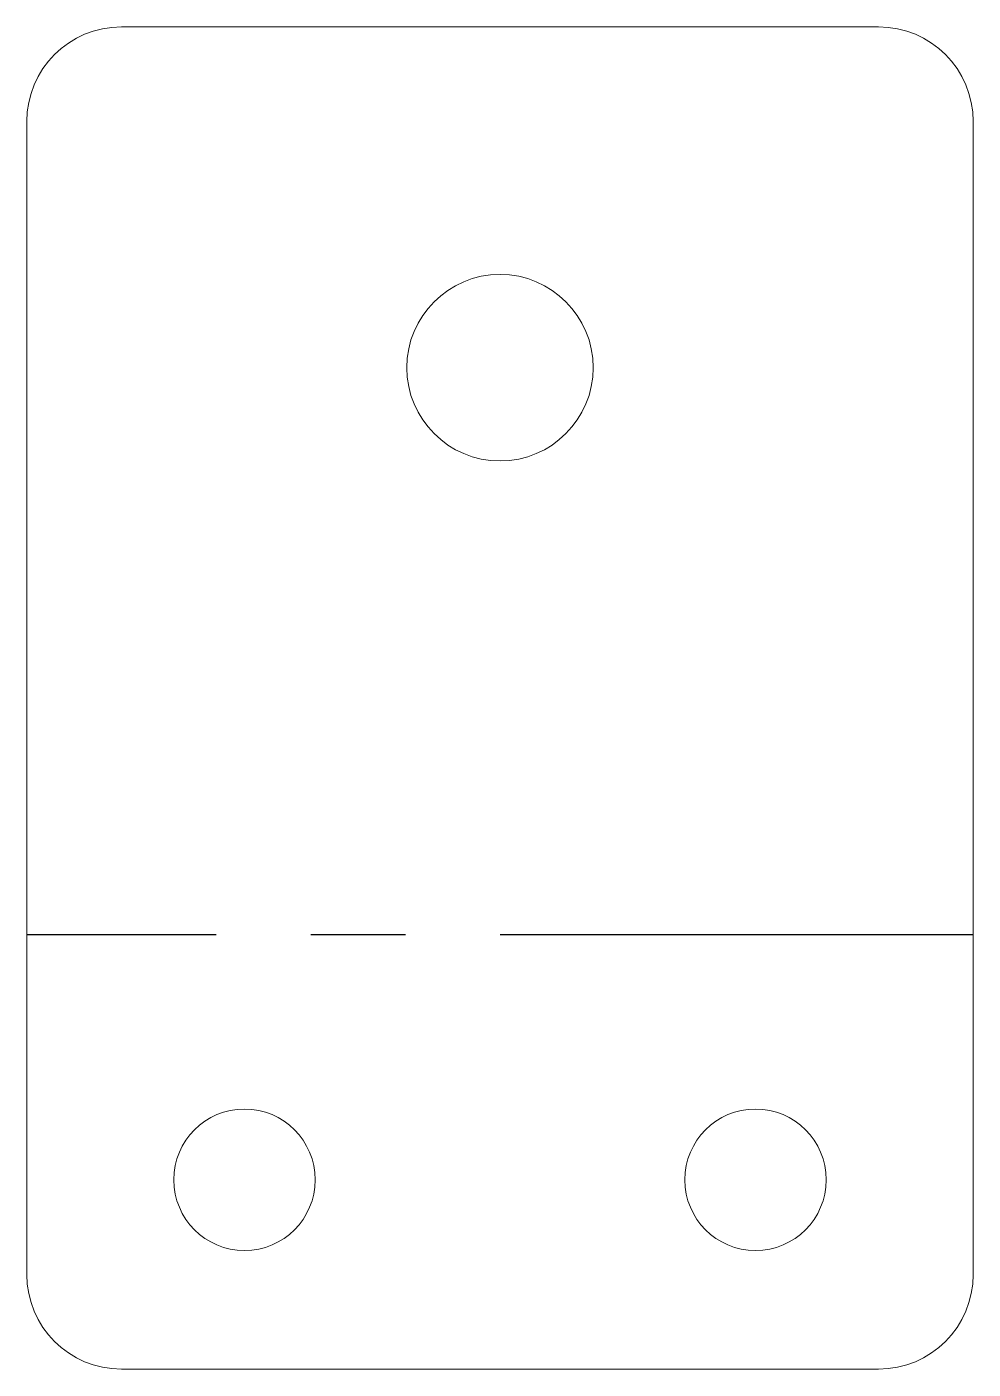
# Model space of a CAD drawing. Header units: inches. Extents: x -1 to 0, y -0.42 to 1.
import ezdxf

# ---------------------------------------------------------------- set-up
doc = ezdxf.new("R2010")
doc.units = ezdxf.units.IN
doc.header["$MEASUREMENT"] = 0
doc.linetypes.add('CENTERX2', pattern=[0.8, 0.5, -0.1, 0.1, -0.1])

msp = doc.modelspace()

# ---------------------------------------------------------------- linework, layer by layer
at = {"color": 7, "linetype": 'Continuous', "lineweight": 15}
for p, q in [((-0.9, 1), (-0.1, 1)), ((-1, -0.3178), (-1, 0.9)), ((0, -0.3178), (0, 0.9)), ((-0.9, -0.4178), (-0.1, -0.4178))]:
    msp.add_line(p, q, dxfattribs=at)
at = {"color": 7, "linetype": 'CENTERX2'}
msp.add_line((0, 0.0411), (-1, 0.0411), dxfattribs=at)
at = {"color": 7, "linetype": 'Continuous', "lineweight": 15}
for centre, radius in [((-0.5, 0.64), 0.0985), ((-0.77, -0.2178), 0.0747), ((-0.23, -0.2178), 0.0747)]:
    msp.add_circle(centre, radius, dxfattribs=at)
for centre, start, end in [((-0.9, 0.9), 90, 180), ((-0.1, 0.9), 0, 90), ((-0.9, -0.3178), 180, 270), ((-0.1, -0.3178), 270, 0)]:
    msp.add_arc(centre, 0.1, start, end, dxfattribs=at)

doc.saveas('drawing.dxf')
